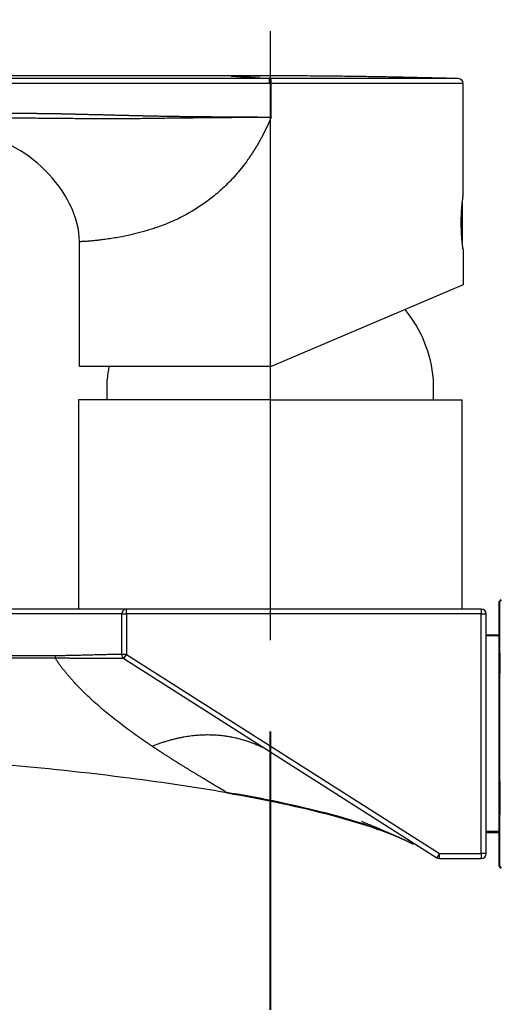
# Model space of a CAD drawing. Header units: millimetres. Extents: x 14071 to 14912, y -87 to 508.
# Drawn here: x 14711.9 to 14762, y 103.5 to 206 of the extents above; entities that cross this region are included whole.
import ezdxf

# ---------------------------------------------------------------- set-up
doc = ezdxf.new("R2010")
doc.units = ezdxf.units.MM
doc.linetypes.add('CENTERX2', pattern=[101.6, 63.5, -12.7, 12.7, -12.7])
doc.layers.add('CENTER', color=1, linetype='CENTERX2', lineweight=15)
doc.layers.add('DIM', color=3, linetype='Continuous', lineweight=9)
doc.styles.get("Standard").update_dxf_attribs({"font": 'arial.ttf'})
doc.dimstyles.new('겸용-샤워욕조용1', dxfattribs={"dimscale": 0.6, "dimtxt": 10, "dimasz": 10, "dimexe": 1.5, "dimexo": 1.5, "dimgap": 1, "dimtad": 0, "dimtih": 1, "dimtoh": 1, "dimdec": 1, "dimdsep": 46, "dimtxsty": 'Standard', "dimcen": 2.5, "dimclrd": 5, "dimclre": 5, "dimclrt": 5, "dimadec": 1, "dimazin": 2, "dimtfac": 1, "dimtdec": 1, "dimtmove": 0, "dimatfit": 3, "dimfxl": 1.25, "dimarcsym": 0})

# ---------------------------------------------------------------- blocks, each defined once
blk = doc.blocks.new('*D10')
at = {"layer": 'Defpoints', "color": 0, "transparency": 16777216}
for p in [(14772.19, 270.25), (14558.66, -0.91), (14567.36, -0.91)]:
    blk.add_point(p, dxfattribs=at)
at = {"layer": 'DIM', "color": 5, "lineweight": -2, "transparency": 16777216}
for p, q in [((14771.29, 270.25), (14557.76, 270.25)), ((14558.66, 264.25), (14558.66, 139.2)), ((14558.66, 5.09), (14558.66, 130.14)), ((14566.46, -0.91), (14557.76, -0.91))]:
    blk.add_line(p, q, dxfattribs=at)
at = {"layer": 'DIM', "color": 5, "transparency": 16777216}
for points in [[(14557.66, 264.25), (14559.66, 264.25), (14558.66, 270.25)], [(14557.66, 5.09), (14559.66, 5.09), (14558.66, -0.91)]]:
    blk.add_solid(points, dxfattribs=at)
at = {"layer": 'DIM', "color": 5, "transparency": 16777216, "insert": (14558.66, 134.67), "char_height": 6, "attachment_point": 5}
blk.add_mtext('(1600)', dxfattribs=at)
blk = doc.blocks.new('*D5')
at = {"layer": 'Defpoints', "color": 0, "transparency": 16777216}
for p in [(14738.06, 132.65), (14815.26, 41.92), (14815.26, 23.27)]:
    blk.add_point(p, dxfattribs=at)
at = {"layer": 'DIM', "color": 5, "lineweight": -2, "transparency": 16777216}
for p, q in [((14738.06, 131.75), (14738.06, 41.02)), ((14815.26, 24.17), (14815.26, 42.82)), ((14744.06, 41.92), (14768.32, 41.92)), ((14809.26, 41.92), (14785, 41.92))]:
    blk.add_line(p, q, dxfattribs=at)
at = {"layer": 'DIM', "color": 5, "transparency": 16777216}
for points in [[(14744.06, 42.92), (14744.06, 40.92), (14738.06, 41.92)], [(14809.26, 42.92), (14809.26, 40.92), (14815.26, 41.92)]]:
    blk.add_solid(points, dxfattribs=at)
at = {"layer": 'DIM', "color": 5, "transparency": 16777216, "insert": (14776.66, 41.92), "char_height": 6, "attachment_point": 5}
blk.add_mtext('77.2', dxfattribs=at)
blk = doc.blocks.new('*D14')
at = {"layer": 'Defpoints', "color": 0, "transparency": 16777216}
for p in [(14608.47, 118.45), (14815.26, 42.82), (14815.26, 22.48)]:
    blk.add_point(p, dxfattribs=at)
at = {"layer": 'DIM', "color": 5, "lineweight": -2, "transparency": 16777216}
for p, q in [((14608.47, 117.55), (14608.47, 21.58)), ((14815.26, 41.92), (14815.26, 21.58)), ((14614.47, 22.48), (14701.08, 22.48)), ((14809.26, 22.48), (14722.65, 22.48))]:
    blk.add_line(p, q, dxfattribs=at)
at = {"layer": 'DIM', "color": 5, "transparency": 16777216}
for points in [[(14614.47, 23.48), (14614.47, 21.48), (14608.47, 22.48)], [(14809.26, 23.48), (14809.26, 21.48), (14815.26, 22.48)]]:
    blk.add_solid(points, dxfattribs=at)
at = {"layer": 'DIM', "color": 5, "transparency": 16777216, "insert": (14711.86, 22.48), "char_height": 6, "attachment_point": 5}
blk.add_mtext('206.8', dxfattribs=at)

msp = doc.modelspace()

# ---------------------------------------------------------------- linework, layer by layer
at = {"linetype": 'Continuous', "lineweight": 18}
for p, q in [((14738.16, 200.1), (14665.16, 200.1)), ((14758.16, 187.55), (14758.16, 199.31)), ((14758.07, 186.81), (14758.07, 182.79)), ((14718.16, 169.8), (14718.16, 182.8)), ((14758.16, 182.05), (14758.16, 178.29)), ((14758.16, 178.29), (14738.16, 169.8)), ((14738.16, 169.8), (14718.16, 169.8)), ((14721.06, 166.3), (14721.06, 168.45)), ((14755.06, 166.3), (14755.06, 168.45)), ((14738.06, 166.3), (14718.06, 166.3)), ((14718.06, 166.3), (14718.06, 144.5)), ((14738.06, 166.3), (14758.06, 166.3)), ((14758.06, 144.5), (14758.06, 166.3)), ((14723.06, 144.5), (14710.65, 144.5)), ((14760.06, 144.5), (14723.06, 144.5)), ((14722.56, 144), (14722.56, 139.77)), ((14760.56, 119), (14760.56, 144)), ((14722.79, 139.35), (14755.44, 118.57)), ((14755.7, 118.5), (14760.06, 118.5))]:
    msp.add_line(p, q, dxfattribs=at)
at = {"linetype": 'Continuous', "lineweight": 13}
for p, q in [((14737.99, 199.31), (14737.99, 199.81)), ((14738.16, 199.31), (14738.16, 199.81)), ((14737.99, 199.31), (14660.41, 199.31)), ((14738.16, 195.8), (14738.16, 199.31)), ((14723.06, 144), (14723.06, 144.5)), ((14760.06, 144.5), (14760.06, 144)), ((14722.56, 144), (14710.64, 144)), ((14722.56, 144), (14723.06, 144)), ((14723.06, 144), (14723.06, 139.77)), ((14760.06, 144), (14723.06, 144)), ((14760.06, 144), (14760.56, 144)), ((14760.06, 119), (14760.06, 144)), ((14723.06, 139.77), (14722.56, 139.77)), ((14722.79, 139.35), (14723.06, 139.77)), ((14723.06, 139.77), (14755.7, 119)), ((14755.7, 119), (14755.44, 118.57)), ((14755.7, 118.5), (14755.7, 119)), ((14755.7, 119), (14760.06, 119)), ((14760.06, 119), (14760.06, 118.5)), ((14760.56, 119), (14760.06, 119))]:
    msp.add_line(p, q, dxfattribs=at)
at = {"linetype": 'Continuous'}
for p, q in [((14761.96, 145.3), (14762.14, 145.51)), ((14761.96, 117.69), (14761.96, 145.3)), ((14761.96, 141.75), (14760.56, 141.75)), ((14761.96, 139.9), (14761.96, 139.64)), ((14761.96, 139.64), (14761.96, 137.79)), ((14761.96, 125.2), (14761.96, 137.79)), ((14761.96, 125.2), (14761.96, 123.09)), ((14761.96, 121.28), (14760.56, 121.28)), ((14760.56, 121.25), (14761.96, 121.25)), ((14761.96, 117.69), (14762.14, 117.48))]:
    msp.add_line(p, q, dxfattribs=at)
at = {"linetype": 'Continuous', "lineweight": 18}
for centre, radius, start, end in [((14757.66, 199.31), 0.5, 359.9829, 88.4223), ((14741.93, 167.37), 13.18, 4.6906, 39.3195), ((14734.19, 167.37), 13.18, 169.4068, 175.3094), ((14723.06, 144), 0.5, 90, 180), ((14760.06, 144), 0.5, 0, 90), ((14723.06, 139.77), 0.5, 180, 237.5288), ((14760.06, 119), 0.5, 270, 0), ((14755.7, 119), 0.5, 237.5288, 270)]:
    msp.add_arc(centre, radius, start, end, dxfattribs=at)
msp.add_ellipse((14715.82, 139.62), major_axis=(0.005, -0.5), ratio=0.420466, start_param=4.707816, end_param=5.224266, dxfattribs=at)
at = {"linetype": 'Continuous', "lineweight": 13}
msp.add_ellipse((14723.06, 139.77), major_axis=(0.5, 0), ratio=0.999986, start_param=3.141593, end_param=4.145119, dxfattribs=at)
for points, degree in [([(14737.99, 199.81), (14712.13, 199.81), (14686.27, 199.81), (14660.41, 199.81)], 3), ([(14738.16, 199.81), (14738.1, 199.81), (14738.04, 199.81), (14737.99, 199.81)], 3), ([(14738.16, 199.31), (14738.14, 199.31), (14738.1, 199.31), (14738.04, 199.31), (14738, 199.31), (14737.99, 199.31)], 3), ([(14737.2, 130.08), (14735.33, 130.99), (14733.2, 131.55), (14730.86, 131.67), (14728.36, 131.25), (14725.77, 130.19)], 5)]:
    msp.add_open_spline(points, degree=degree, dxfattribs=at)
at = {"linetype": 'Continuous', "lineweight": 18}
for points, degree, knots in [([(14738.16, 200.1), (14738.16, 200.1), (14738.13, 200.1), (14737.95, 200.09), (14737.5, 200.09), (14736.63, 200.07), (14735.44, 200.06), (14734.49, 200.05), (14733.97, 200.05)], 3, [0, 0, 0, 0, 0.1, 0.199813, 0.39986, 0.599907, 0.799953, 1, 1, 1, 1]), ([(14757.58, 199.81), (14757.56, 199.81), (14757.48, 199.81), (14757.38, 199.81), (14757.29, 199.81)], 3, [0, 0, 0, 0, 0.327384, 1, 1, 1, 1]), ([(14758.16, 182.05), (14758.16, 182.05), (14758.16, 182.05), (14758.15, 182.07), (14758.15, 182.09), (14758.14, 182.14), (14758.14, 182.17), (14758.14, 182.18), (14758.14, 182.19), (14758.14, 182.2), (14758.13, 182.22), (14758.13, 182.24), (14758.12, 182.29), (14758.12, 182.37), (14758.1, 182.46), (14758.1, 182.53), (14758.09, 182.57), (14758.09, 182.61), (14758.08, 182.64), (14758.08, 182.66), (14758.07, 182.73), (14758.06, 182.85), (14758.04, 183.05), (14758.03, 183.19), (14758.02, 183.3), (14758.02, 183.34), (14758.01, 183.42), (14758.01, 183.46), (14758, 183.58), (14757.99, 183.74), (14757.99, 183.91), (14757.98, 184.04), (14757.98, 184.08), (14757.98, 184.17), (14757.98, 184.21), (14757.97, 184.35), (14757.97, 184.52), (14757.97, 184.79), (14757.97, 184.97), (14757.97, 185.09), (14757.97, 185.11), (14757.97, 185.15), (14757.97, 185.22), (14757.97, 185.29), (14757.98, 185.42), (14757.98, 185.59), (14757.99, 185.76), (14758, 185.89), (14758, 185.93), (14758, 186.01), (14758.01, 186.05), (14758.01, 186.17), (14758.03, 186.33), (14758.04, 186.47), (14758.05, 186.57), (14758.05, 186.61), (14758.06, 186.67), (14758.06, 186.71), (14758.07, 186.8), (14758.08, 186.92), (14758.1, 187.08), (14758.11, 187.18), (14758.12, 187.23), (14758.12, 187.24), (14758.12, 187.26), (14758.12, 187.27), (14758.12, 187.3), (14758.13, 187.32), (14758.13, 187.37), (14758.14, 187.43), (14758.15, 187.47), (14758.15, 187.5), (14758.15, 187.51), (14758.15, 187.52), (14758.15, 187.53), (14758.16, 187.54), (14758.16, 187.55), (14758.16, 187.55)], 3, [0, 0, 0, 0, 0.031255, 0.031255, 0.06251, 0.093765, 0.093765, 0.101579, 0.101579, 0.109393, 0.109393, 0.125021, 0.125021, 0.156276, 0.187531, 0.187531, 0.203158, 0.210972, 0.210972, 0.218786, 0.218786, 0.250041, 0.281296, 0.312551, 0.312551, 0.328179, 0.328179, 0.343807, 0.343807, 0.375062, 0.406317, 0.406317, 0.421944, 0.421944, 0.437572, 0.437572, 0.468827, 0.500082, 0.531337, 0.531337, 0.539151, 0.539151, 0.546965, 0.562593, 0.562593, 0.593848, 0.625103, 0.625103, 0.64073, 0.64073, 0.656358, 0.656358, 0.687613, 0.718868, 0.718868, 0.734496, 0.734496, 0.750123, 0.750123, 0.781379, 0.812634, 0.843889, 0.843889, 0.851703, 0.851703, 0.859516, 0.859516, 0.875144, 0.875144, 0.906399, 0.937654, 0.937654, 0.953282, 0.953282, 0.968909, 0.968909, 1, 1, 1, 1]), ([(14733.56, 125.34), (14729.95, 125.97), (14721.19, 127.23), (14713.36, 128.01), (14709.79, 128.31)], 3, [0, 0, 0, 0, 0.421331, 1, 1, 1, 1]), ([(14733.46, 125.41), (14733.46, 125.41), (14733.47, 125.4), (14733.49, 125.39), (14733.52, 125.36), (14733.54, 125.35), (14733.56, 125.34), (14733.56, 125.34), (14733.56, 125.34)], 5, [0, 0, 0, 0, 0, 0, 0.044282, 0.167991, 0.583995, 1, 1, 1, 1, 1, 1]), ([(14733.46, 125.41), (14736.59, 124.93), (14741.08, 124), (14746.77, 122.49), (14749.36, 121.58), (14750.58, 121.11)], 3, [0, 0, 0, 0, 0.532517, 0.777225, 1, 1, 1, 1])]:
    msp.add_open_spline(points, degree=degree, knots=knots, dxfattribs=at)
for points, degree in [([(14733.97, 200.05), (14735.31, 200), (14736.65, 199.92), (14737.99, 199.81)], 3), ([(14740.54, 200.09), (14739.74, 200.09), (14738.94, 200.09), (14738.16, 200.1)], 3), ([(14757.4, 199.81), (14749.24, 200.04), (14740.54, 200.09)], 2), ([(14757.67, 199.81), (14756.45, 199.84), (14755.21, 199.87), (14753.96, 199.9)], 3), ([(14718.16, 182.8), (14718.16, 184.09), (14717.43, 186.76), (14714.76, 190.4), (14711.12, 193.07), (14708.45, 193.8), (14707.16, 193.8)], 3), ([(14733.56, 125.34), (14741.19, 124.01), (14748.44, 122.25), (14752.99, 120)], 3), ([(14747.57, 122.38), (14751.14, 120.91), (14752.99, 120)], 2)]:
    msp.add_open_spline(points, degree=degree, dxfattribs=at)
at = {"linetype": 'Continuous', "lineweight": 13}
for points, degree, knots in [([(14757.29, 199.81), (14757.28, 199.81), (14757.17, 199.81), (14756.88, 199.81), (14756.3, 199.81), (14755.48, 199.81), (14754.34, 199.81), (14752.84, 199.81), (14750.93, 199.81), (14748.63, 199.81), (14746.03, 199.81), (14743.32, 199.81), (14740.69, 199.81), (14738.97, 199.81), (14738.16, 199.81)], 3, [0, 0, 0, 0, 0.004848, 0.064593, 0.130678, 0.204195, 0.287059, 0.379141, 0.479499, 0.587964, 0.699962, 0.807801, 0.908556, 1, 1, 1, 1]), ([(14758.16, 199.31), (14758.16, 199.31), (14758.12, 199.31), (14758, 199.31), (14757.9, 199.31), (14757.64, 199.31), (14757.49, 199.31), (14757.11, 199.31), (14756.88, 199.31), (14756.38, 199.31), (14756.1, 199.31), (14755.49, 199.31), (14755.15, 199.31), (14754.42, 199.31), (14754.03, 199.31), (14753.2, 199.31), (14752.76, 199.31), (14751.84, 199.31), (14751.35, 199.31), (14750.34, 199.31), (14749.81, 199.31), (14748.72, 199.31), (14748.16, 199.31), (14747.01, 199.31), (14746.42, 199.31), (14745.21, 199.31), (14744.59, 199.31), (14743.34, 199.31), (14742.7, 199.31), (14741.42, 199.31), (14740.77, 199.31), (14739.47, 199.31), (14738.81, 199.31), (14738.16, 199.31)], 3, [0, 0, 0, 0, 0.0625, 0.0625, 0.125, 0.125, 0.1875, 0.1875, 0.25, 0.25, 0.3125, 0.3125, 0.375, 0.375, 0.4375, 0.4375, 0.5, 0.5, 0.5625, 0.5625, 0.625, 0.625, 0.6875, 0.6875, 0.75, 0.75, 0.8125, 0.8125, 0.875, 0.875, 0.9375, 0.9375, 1, 1, 1, 1]), ([(14710.85, 196.21), (14712.51, 196.21), (14714.21, 196.18), (14715.28, 196.17), (14716.47, 196.15), (14717.63, 196.12), (14719.29, 196.08), (14719.39, 196.08), (14720.99, 196.04), (14722.12, 196.01), (14722.92, 195.99), (14725.27, 195.93), (14727.48, 195.89), (14729.92, 195.86), (14732.95, 195.83), (14735.21, 195.81), (14738.16, 195.8)], 2, [0, 0, 0, 0.25, 0.25, 0.375, 0.375, 0.5, 0.5, 0.5625, 0.5625, 0.625, 0.625, 0.75, 0.75, 0.875, 0.875, 1, 1, 1]), ([(14710.85, 195.71), (14711.13, 195.71), (14711.42, 195.71), (14711.98, 195.71), (14712.27, 195.71), (14712.84, 195.71), (14713.12, 195.71), (14713.69, 195.7), (14713.97, 195.7), (14714.83, 195.69), (14715.39, 195.69), (14716.53, 195.68), (14717.1, 195.67), (14718.24, 195.66), (14718.81, 195.65), (14719.94, 195.65), (14720.51, 195.65), (14721.65, 195.65), (14722.22, 195.65), (14723.36, 195.66), (14723.93, 195.66), (14725.07, 195.67), (14725.64, 195.68), (14726.77, 195.7), (14727.34, 195.7), (14728.48, 195.72), (14729.05, 195.72), (14730.19, 195.74), (14730.76, 195.74), (14731.9, 195.75), (14732.47, 195.76), (14733.6, 195.77), (14734.17, 195.77), (14735.88, 195.78), (14737.02, 195.79), (14738.16, 195.8)], 3, [0, 0, 0, 0, 0.03125, 0.03125, 0.0625, 0.0625, 0.09375, 0.09375, 0.125, 0.125, 0.1875, 0.1875, 0.25, 0.25, 0.3125, 0.3125, 0.375, 0.375, 0.4375, 0.4375, 0.5, 0.5, 0.5625, 0.5625, 0.625, 0.625, 0.6875, 0.6875, 0.75, 0.75, 0.8125, 0.8125, 0.875, 0.875, 1, 1, 1, 1]), ([(14738.16, 195.8), (14738.15, 195.77), (14738.13, 195.72), (14738.09, 195.65), (14738.06, 195.57), (14738.03, 195.5), (14738, 195.43), (14737.97, 195.35), (14737.94, 195.28), (14737.9, 195.21), (14737.87, 195.13), (14737.84, 195.06), (14737.81, 194.99), (14737.77, 194.92), (14737.74, 194.84), (14737.71, 194.77), (14737.67, 194.7), (14737.64, 194.63), (14737.6, 194.56), (14737.57, 194.49), (14737.54, 194.42), (14737.5, 194.35), (14737.47, 194.28), (14737.43, 194.21), (14737.4, 194.14), (14737.36, 194.07), (14737.33, 194), (14737.29, 193.93), (14737.25, 193.86), (14737.22, 193.79), (14737.18, 193.72), (14737.14, 193.65), (14737.11, 193.58), (14737.07, 193.52), (14737.03, 193.45), (14737, 193.38), (14736.96, 193.31), (14736.92, 193.25), (14736.88, 193.18), (14736.84, 193.11), (14736.81, 193.05), (14736.77, 192.98), (14736.73, 192.91), (14736.69, 192.85), (14736.65, 192.78), (14736.61, 192.72), (14736.57, 192.65), (14736.53, 192.59), (14736.49, 192.52), (14736.45, 192.46), (14736.41, 192.39), (14736.37, 192.33), (14736.33, 192.26), (14736.29, 192.2), (14736.25, 192.13), (14736.21, 192.07), (14736.16, 192.01), (14736.12, 191.94), (14736.08, 191.88), (14736.04, 191.82), (14736, 191.76), (14735.95, 191.69), (14735.91, 191.63), (14735.87, 191.57), (14735.83, 191.51), (14735.78, 191.45), (14735.74, 191.39), (14735.54, 191.1), (14735.17, 190.61), (14734.61, 189.93), (14734.03, 189.28), (14733.43, 188.67), (14732.82, 188.1), (14732.21, 187.58), (14731.6, 187.11), (14730.98, 186.66), (14730.35, 186.25), (14729.66, 185.83), (14728.91, 185.42), (14728.1, 185.03), (14727.28, 184.68), (14726.56, 184.4), (14725.93, 184.19), (14725.39, 184.02), (14724.85, 183.86), (14724.31, 183.71), (14723.77, 183.58), (14723.17, 183.44), (14722.51, 183.31), (14721.82, 183.19), (14721.15, 183.08), (14720.54, 183), (14720.01, 182.94), (14719.54, 182.89), (14719.11, 182.85), (14718.87, 182.83), (14718.74, 182.83), (14718.72, 182.82), (14718.7, 182.82), (14718.68, 182.82), (14718.66, 182.82), (14718.64, 182.82), (14718.62, 182.82), (14718.61, 182.82), (14718.59, 182.82), (14718.57, 182.81), (14718.55, 182.81), (14718.53, 182.81), (14718.51, 182.81), (14718.49, 182.81), (14718.48, 182.81), (14718.46, 182.81), (14718.44, 182.81), (14718.42, 182.81), (14718.41, 182.81), (14718.39, 182.81), (14718.38, 182.8), (14718.36, 182.8), (14718.35, 182.8), (14718.33, 182.8), (14718.32, 182.8), (14718.3, 182.8), (14718.29, 182.8), (14718.28, 182.8), (14718.27, 182.8), (14718.25, 182.8), (14718.24, 182.8), (14718.23, 182.8), (14718.22, 182.8), (14718.21, 182.8), (14718.2, 182.8), (14718.2, 182.8), (14718.19, 182.8), (14718.18, 182.8), (14718.18, 182.8), (14718.17, 182.8), (14718.17, 182.8), (14718.16, 182.8), (14718.16, 182.8), (14718.16, 182.8), (14718.16, 182.8), (14718.16, 182.8), (14718.16, 182.8)], 3, [0, 0, 0, 0, 0.002201, 0.004399, 0.006594, 0.008786, 0.010975, 0.013161, 0.015343, 0.017523, 0.0197, 0.021875, 0.024046, 0.026214, 0.02838, 0.030543, 0.032703, 0.03486, 0.037015, 0.039167, 0.041316, 0.043463, 0.045607, 0.047748, 0.049887, 0.052023, 0.054157, 0.056289, 0.058417, 0.060544, 0.062668, 0.06479, 0.066909, 0.069026, 0.07114, 0.073253, 0.075363, 0.077471, 0.079576, 0.08168, 0.083781, 0.085881, 0.087978, 0.090073, 0.092166, 0.094257, 0.096346, 0.098433, 0.100519, 0.102602, 0.104683, 0.106763, 0.108841, 0.110917, 0.112991, 0.115064, 0.117134, 0.119204, 0.121271, 0.123337, 0.125401, 0.127464, 0.129525, 0.131585, 0.133643, 0.1357, 0.137756, 0.13981, 0.164232, 0.188384, 0.212317, 0.236086, 0.259745, 0.281502, 0.303222, 0.324949, 0.34673, 0.36861, 0.39555, 0.422993, 0.450765, 0.479502, 0.498236, 0.51757, 0.537516, 0.558085, 0.579287, 0.601133, 0.63115, 0.662829, 0.696185, 0.731231, 0.761542, 0.793933, 0.828409, 0.864973, 0.867251, 0.869558, 0.871894, 0.874259, 0.876654, 0.879078, 0.881531, 0.884013, 0.886525, 0.889065, 0.891635, 0.894234, 0.896863, 0.899521, 0.902207, 0.904924, 0.907669, 0.910443, 0.913247, 0.91608, 0.918942, 0.921834, 0.924755, 0.927705, 0.930684, 0.933692, 0.93673, 0.939797, 0.942893, 0.946018, 0.949173, 0.952357, 0.95557, 0.958812, 0.962084, 0.965384, 0.968714, 0.972074, 0.975462, 0.97888, 0.982327, 0.985803, 0.989308, 0.992843, 0.996407, 1, 1, 1, 1]), ([(14715.61, 139.62), (14715.34, 139.62), (14714.81, 139.62), (14714.04, 139.61), (14713.34, 139.61), (14712.67, 139.62), (14712.03, 139.62), (14711.35, 139.63), (14710.89, 139.63), (14710.64, 139.63)], 3, [0, 0, 0, 0, 0.173791, 0.331627, 0.474531, 0.603287, 0.727129, 0.856486, 1, 1, 1, 1]), ([(14715.63, 139.38), (14715.62, 139.38), (14715.59, 139.38), (14715.54, 139.38), (14715.49, 139.38), (14715.44, 139.38), (14715.39, 139.38), (14715.34, 139.38), (14715.29, 139.38), (14715.24, 139.38), (14715.2, 139.38), (14715.15, 139.38), (14715.1, 139.38), (14715.05, 139.38), (14715, 139.38), (14714.96, 139.38), (14714.91, 139.38), (14714.86, 139.38), (14714.81, 139.38), (14714.77, 139.38), (14714.72, 139.38), (14714.67, 139.38), (14714.63, 139.38), (14714.58, 139.38), (14714.53, 139.38), (14714.49, 139.38), (14714.44, 139.39), (14714.39, 139.39), (14714.35, 139.39), (14714.3, 139.39), (14714.26, 139.39), (14714.21, 139.39), (14714.16, 139.39), (14714.12, 139.39), (14714.07, 139.39), (14714.03, 139.39), (14713.98, 139.39), (14713.94, 139.39), (14713.89, 139.39), (14713.85, 139.39), (14713.81, 139.39), (14713.76, 139.39), (14713.72, 139.39), (14713.67, 139.39), (14713.63, 139.39), (14713.59, 139.39), (14713.54, 139.39), (14713.5, 139.39), (14713.46, 139.39), (14713.41, 139.39), (14713.37, 139.39), (14713.33, 139.39), (14713.29, 139.39), (14713.24, 139.39), (14713.2, 139.39), (14713.16, 139.39), (14713.12, 139.39), (14713.08, 139.39), (14713.03, 139.39), (14712.98, 139.39), (14712.92, 139.39), (14712.85, 139.39), (14712.77, 139.39), (14712.7, 139.39), (14712.62, 139.39), (14712.54, 139.39), (14712.46, 139.39), (14712.38, 139.39), (14712.3, 139.39), (14712.21, 139.39), (14712.12, 139.38), (14712.04, 139.38), (14711.95, 139.38), (14711.85, 139.38), (14711.76, 139.38), (14711.67, 139.38), (14711.57, 139.38), (14711.47, 139.38), (14711.38, 139.38), (14711.27, 139.38), (14711.17, 139.38), (14711.07, 139.38), (14710.96, 139.38), (14710.86, 139.38), (14710.75, 139.38), (14710.68, 139.38), (14710.64, 139.38)], 3, [0, 0, 0, 0, 0.010455, 0.020869, 0.031243, 0.041576, 0.051869, 0.062122, 0.072335, 0.082507, 0.092639, 0.102731, 0.112783, 0.122794, 0.132766, 0.142697, 0.152588, 0.162439, 0.17225, 0.182021, 0.191752, 0.201443, 0.211094, 0.220704, 0.230275, 0.239806, 0.249298, 0.258749, 0.26816, 0.277532, 0.286863, 0.296155, 0.305407, 0.314619, 0.323792, 0.332925, 0.342018, 0.351071, 0.360085, 0.369059, 0.377993, 0.386888, 0.395743, 0.404559, 0.413335, 0.422071, 0.430768, 0.439425, 0.448043, 0.456621, 0.46516, 0.473659, 0.482119, 0.49054, 0.498921, 0.507262, 0.515565, 0.523828, 0.532051, 0.540235, 0.554344, 0.56874, 0.583423, 0.598392, 0.613648, 0.629191, 0.64502, 0.661136, 0.677538, 0.694226, 0.711201, 0.728461, 0.746007, 0.763839, 0.781956, 0.800358, 0.819046, 0.838017, 0.857274, 0.876814, 0.896638, 0.916745, 0.937136, 0.957809, 0.978763, 1, 1, 1, 1]), ([(14722.56, 139.77), (14722.56, 139.77), (14722.55, 139.77), (14722.51, 139.77), (14722.43, 139.77), (14722.31, 139.77), (14722.14, 139.77), (14721.91, 139.76), (14721.6, 139.76), (14721.19, 139.75), (14720.68, 139.74), (14720.07, 139.72), (14719.42, 139.71), (14718.78, 139.69), (14718.17, 139.67), (14717.59, 139.66), (14717.05, 139.65), (14716.54, 139.64), (14716.07, 139.63), (14715.76, 139.63), (14715.61, 139.62)], 3, [0, 0, 0, 0, 0.039799, 0.08298, 0.129851, 0.180301, 0.234317, 0.292341, 0.355445, 0.424308, 0.500638, 0.580527, 0.655192, 0.721271, 0.780375, 0.833413, 0.881143, 0.924316, 0.963685, 1, 1, 1, 1]), ([(14725.77, 130.19), (14725.75, 130.2), (14725.7, 130.23), (14725.64, 130.27), (14725.58, 130.31), (14725.52, 130.35), (14725.46, 130.39), (14725.4, 130.44), (14725.34, 130.48), (14725.28, 130.52), (14725.22, 130.56), (14725.16, 130.6), (14725.09, 130.64), (14725.03, 130.68), (14724.97, 130.72), (14724.91, 130.77), (14724.85, 130.81), (14724.79, 130.85), (14724.73, 130.89), (14724.67, 130.93), (14724.61, 130.97), (14724.55, 131.01), (14724.49, 131.05), (14724.44, 131.1), (14724.38, 131.14), (14724.32, 131.18), (14724.26, 131.22), (14724.2, 131.26), (14724.14, 131.3), (14724.08, 131.35), (14724.02, 131.39), (14723.96, 131.43), (14723.91, 131.47), (14723.85, 131.51), (14723.79, 131.55), (14723.73, 131.6), (14723.67, 131.64), (14723.62, 131.68), (14723.56, 131.72), (14723.5, 131.76), (14723.44, 131.8), (14723.39, 131.85), (14723.33, 131.89), (14723.27, 131.93), (14723.21, 131.97), (14723.16, 132.01), (14723.1, 132.06), (14723.04, 132.1), (14722.99, 132.14), (14722.93, 132.18), (14722.88, 132.22), (14722.82, 132.26), (14722.76, 132.31), (14722.71, 132.35), (14722.43, 132.56), (14721.94, 132.94), (14721.23, 133.5), (14720.54, 134.07), (14719.87, 134.66), (14719.21, 135.25), (14718.6, 135.85), (14718.03, 136.42), (14717.65, 136.83), (14717.43, 137.08), (14717.35, 137.17), (14717.27, 137.25), (14717.19, 137.34), (14717.12, 137.43), (14717.04, 137.52), (14716.96, 137.61), (14716.89, 137.7), (14716.81, 137.79), (14716.74, 137.89), (14716.66, 137.98), (14716.59, 138.07), (14716.51, 138.16), (14716.44, 138.25), (14716.37, 138.34), (14716.3, 138.44), (14716.23, 138.53), (14716.16, 138.62), (14716.09, 138.72), (14716.02, 138.81), (14715.96, 138.9), (14715.89, 139), (14715.82, 139.09), (14715.76, 139.19), (14715.7, 139.28), (14715.66, 139.35), (14715.63, 139.38)], 3, [0, 0, 0, 0, 0.005941, 0.011869, 0.017784, 0.023686, 0.029576, 0.035452, 0.041315, 0.047165, 0.053002, 0.058825, 0.064634, 0.070431, 0.076213, 0.081982, 0.087738, 0.093479, 0.099207, 0.104922, 0.110622, 0.116309, 0.121982, 0.127641, 0.133286, 0.138917, 0.144535, 0.150139, 0.155728, 0.161304, 0.166867, 0.172415, 0.177949, 0.18347, 0.188977, 0.194469, 0.199949, 0.205414, 0.210865, 0.216303, 0.221727, 0.227137, 0.232534, 0.237917, 0.243286, 0.248641, 0.253983, 0.259311, 0.264625, 0.269925, 0.275212, 0.280485, 0.285745, 0.290991, 0.296223, 0.363875, 0.430315, 0.495418, 0.559079, 0.623949, 0.684379, 0.740572, 0.792705, 0.800904, 0.809091, 0.817267, 0.825429, 0.833578, 0.841711, 0.849829, 0.85793, 0.866014, 0.874079, 0.882125, 0.890151, 0.898156, 0.90614, 0.914101, 0.922039, 0.929953, 0.937842, 0.945707, 0.953545, 0.961357, 0.969142, 0.9769, 0.984629, 0.992329, 1, 1, 1, 1]), ([(14722.79, 139.35), (14722.79, 139.35), (14722.79, 139.35), (14722.79, 139.35), (14722.79, 139.35), (14722.79, 139.35), (14722.79, 139.35), (14722.79, 139.35), (14722.78, 139.35), (14722.78, 139.35), (14722.78, 139.35), (14722.78, 139.35), (14722.78, 139.35), (14722.77, 139.35), (14722.77, 139.35), (14722.76, 139.35), (14722.76, 139.35), (14722.76, 139.35), (14722.75, 139.35), (14722.75, 139.35), (14722.74, 139.35), (14722.74, 139.35), (14722.73, 139.35), (14722.71, 139.35), (14722.68, 139.35), (14722.62, 139.35), (14722.54, 139.35), (14722.41, 139.35), (14722.19, 139.35), (14721.82, 139.35), (14721.38, 139.35), (14720.88, 139.34), (14720.34, 139.34), (14719.77, 139.35), (14719.15, 139.35), (14718.58, 139.35), (14718.1, 139.36), (14717.73, 139.36), (14717.33, 139.36), (14717.03, 139.37), (14716.83, 139.37), (14716.73, 139.37), (14716.63, 139.37), (14716.54, 139.37), (14716.44, 139.37), (14716.34, 139.37), (14716.24, 139.37), (14716.14, 139.37), (14716.04, 139.37), (14715.94, 139.38), (14715.84, 139.38), (14715.74, 139.38), (14715.67, 139.38), (14715.63, 139.38)], 3, [0, 0, 0, 0, 0.004227, 0.00846, 0.0127, 0.016947, 0.021201, 0.025462, 0.029732, 0.034009, 0.038295, 0.042588, 0.046891, 0.051202, 0.055522, 0.05985, 0.064188, 0.068535, 0.072891, 0.077256, 0.081631, 0.086015, 0.090408, 0.094811, 0.123047, 0.151258, 0.179435, 0.207574, 0.28066, 0.353895, 0.427536, 0.501842, 0.564569, 0.628143, 0.692706, 0.758438, 0.791833, 0.825707, 0.86009, 0.895015, 0.903047, 0.911084, 0.919127, 0.927177, 0.935235, 0.943299, 0.951372, 0.959453, 0.967543, 0.975643, 0.983752, 0.991871, 1, 1, 1, 1]), ([(14725.77, 130.19), (14725.78, 130.18), (14725.96, 130.06), (14726.23, 129.88), (14726.72, 129.56), (14727.38, 129.14), (14727.97, 128.76), (14728.59, 128.37), (14729.25, 127.97), (14729.72, 127.68), (14730.15, 127.42), (14730.65, 127.12), (14731.05, 126.88), (14731.34, 126.7), (14731.66, 126.51), (14731.94, 126.34), (14732.13, 126.23), (14732.32, 126.11), (14732.52, 126), (14732.66, 125.92), (14732.78, 125.85), (14732.93, 125.76), (14733.05, 125.69), (14733.14, 125.63), (14733.25, 125.56), (14733.33, 125.5), (14733.39, 125.46), (14733.43, 125.43), (14733.45, 125.41), (14733.46, 125.41)], 5, [0, 0, 0, 0, 0, 0, 0.004391, 0.041646, 0.064381, 0.124372, 0.179466, 0.184362, 0.244352, 0.304342, 0.317286, 0.364333, 0.424323, 0.455106, 0.484313, 0.544303, 0.592926, 0.604294, 0.664284, 0.724274, 0.730746, 0.784264, 0.844254, 0.868566, 0.904245, 0.964235, 1, 1, 1, 1, 1, 1]), ([(14733.46, 125.41), (14733.46, 125.41), (14733.47, 125.4), (14733.49, 125.38), (14733.52, 125.37), (14733.53, 125.35), (14733.55, 125.34), (14733.55, 125.34), (14733.55, 125.34), (14733.56, 125.34), (14733.56, 125.34), (14733.56, 125.34), (14733.56, 125.34), (14733.56, 125.34)], 3, [0, 0, 0, 0, 0.007774, 0.173729, 0.33385, 0.488276, 0.6117, 0.739818, 0.784195, 0.832398, 0.884431, 0.940298, 1, 1, 1, 1])]:
    msp.add_open_spline(points, degree=degree, knots=knots, dxfattribs=at)
at = {"linetype": 'Continuous'}
msp.add_open_spline([(14761.97, 126.52), (14761.97, 126.5), (14761.97, 126.48), (14761.97, 126.44), (14761.97, 126.41), (14761.97, 126.37), (14761.97, 126.33), (14761.97, 126.29), (14761.96, 126.26), (14761.96, 126.22), (14761.96, 126.18), (14761.96, 126.15), (14761.96, 126.11), (14761.96, 126.07), (14761.96, 126.04), (14761.96, 126), (14761.96, 125.97), (14761.96, 125.93), (14761.96, 125.89), (14761.96, 125.86), (14761.96, 125.82), (14761.96, 125.79), (14761.96, 125.75), (14761.96, 125.72), (14761.96, 125.68), (14761.96, 125.65), (14761.96, 125.61), (14761.96, 125.58), (14761.96, 125.54), (14761.96, 125.51), (14761.96, 125.47), (14761.96, 125.44), (14761.96, 125.4), (14761.96, 125.37), (14761.96, 125.33), (14761.96, 125.3), (14761.96, 125.26), (14761.96, 125.23), (14761.96, 125.21), (14761.96, 125.2)], degree=3, knots=[0, 0, 0, 0, 0.026325, 0.054742, 0.08308, 0.111339, 0.139519, 0.167621, 0.195643, 0.223587, 0.251453, 0.279239, 0.306947, 0.334577, 0.362128, 0.389601, 0.416996, 0.444313, 0.471551, 0.498711, 0.525794, 0.552798, 0.579724, 0.606573, 0.633344, 0.660037, 0.686652, 0.71319, 0.739651, 0.766033, 0.792339, 0.818567, 0.844717, 0.870791, 0.896787, 0.922706, 0.948548, 0.974312, 1, 1, 1, 1], dxfattribs=at)
at = {"layer": 'CENTER'}
msp.add_line((14738.06, 204.77), (14738.06, 132.65), dxfattribs=at)

# ---------------------------------------------------------------- dimensions: what is measured, and where the dimension line sits
at = {"layer": 'DIM', "color": 1}
dim = msp.add_linear_dim(base=(14558.66, -0.91), p1=(14772.19, 270.25), p2=(14567.36, -0.91), angle=90, text='(1600)', dimstyle='겸용-샤워욕조용1', dxfattribs=at)
dim.commit()
dim.dimension.update_dxf_attribs({"geometry": '*D10', "text_midpoint": (14558.66, 134.67)})
for base, p1, p2, picture, middle in [((14815.26, 41.92), (14738.06, 132.65), (14815.26, 23.27), '*D5', (14776.66, 41.92)), ((14815.26, 22.48), (14608.47, 118.45), (14815.26, 42.82), '*D14', (14711.86, 22.48))]:
    dim = msp.add_linear_dim(base=base, p1=p1, p2=p2, dimstyle='겸용-샤워욕조용1', dxfattribs=at)
    dim.commit()
    dim.dimension.update_dxf_attribs({"geometry": picture, "text_midpoint": middle})

doc.saveas('drawing.dxf')
